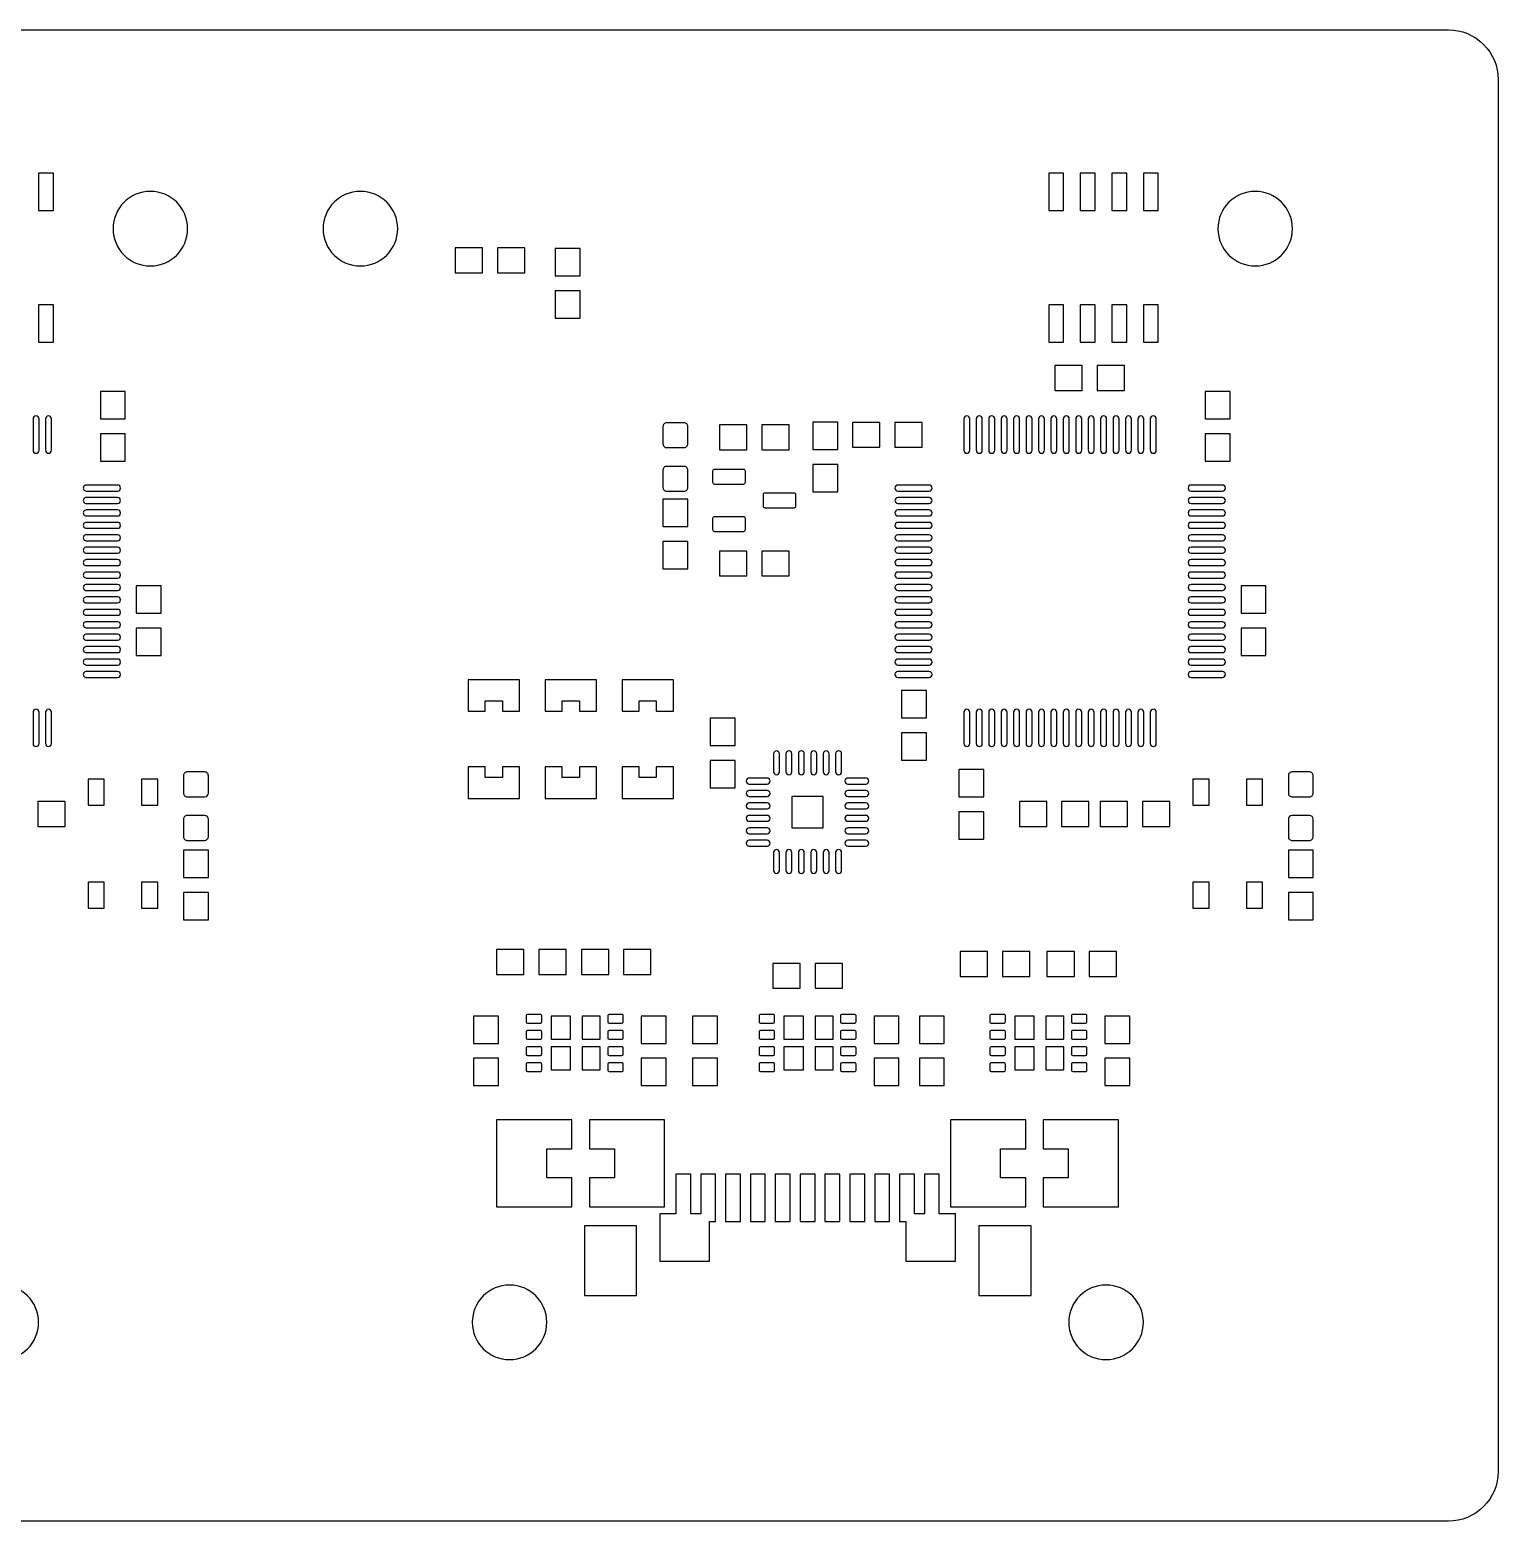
# Model space of a CAD drawing. Extents: x -68 to 50, y -82 to 30.
# Drawn here: x -9.1 to 50, y -30 to 30 of the extents above; entities that cross this region are included whole.
import ezdxf

# ---------------------------------------------------------------- set-up
doc = ezdxf.new("R2010")
doc.units = 0
doc.header["$MEASUREMENT"] = 0
doc.layers.get('0').update_dxf_attribs({"linetype": 'CONTINUOUS'})

msp = doc.modelspace()

# ---------------------------------------------------------------- linework, layer by layer
for points in [[(-50.000044, 27.999949, -0.414214), (-48.000044, 29.999949), (-48.000044, 29.999949), (47.999956, 29.999949), (47.999956, 29.999949, -0.414214), (49.999956, 27.999949), (49.999956, 27.999949), (49.999956, -28.000051), (49.999956, -28.000051, -0.414214), (47.999956, -30.000051), (47.999956, -30.000051), (-48.000044, -30.000051), (-48.000044, -30.000051, -0.414214), (-50.000044, -28.000051), (-50.000044, -28.000051), (-50.000044, 27.999949)], [(-2.725, 22, 1), (-5.725, 22), (-5.725, 22, 1), (-2.725, 22)], [(5.725, 22, 1), (2.725, 22), (2.725, 22, 1), (5.725, 22)], [(41.725, 22, 1), (38.725, 22), (38.725, 22, 1), (41.725, 22)], [(-8.705001, 14.344, 1), (-8.945001, 14.344), (-8.945001, 14.344), (-8.945001, 13.084), (-8.945001, 13.084, 0.99999), (-8.705001, 13.084), (-8.705001, 13.084), (-8.705001, 14.344)], [(-8.205001, 14.344, 1), (-8.445, 14.344), (-8.445, 14.344), (-8.445, 13.084), (-8.445, 13.084, 0.99999), (-8.205001, 13.084), (-8.205001, 13.084), (-8.205001, 14.344)], [(28.745, 14.344, 1), (28.505, 14.344), (28.505, 14.344), (28.505, 13.084), (28.505, 13.084, 0.99999), (28.745, 13.084), (28.745, 13.084), (28.745, 14.344)], [(29.245, 14.344, 1), (29.005, 14.344), (29.005, 14.344), (29.005, 13.084), (29.005, 13.084, 0.99999), (29.245, 13.084), (29.245, 13.084), (29.245, 14.344)], [(29.745, 14.344, 1), (29.505, 14.344), (29.505, 14.344), (29.505, 13.084), (29.505, 13.084, 0.99999), (29.745, 13.084), (29.745, 13.084), (29.745, 14.344)], [(30.245, 14.344, 1), (30.005, 14.344), (30.005, 14.344), (30.005, 13.084), (30.005, 13.084, 0.99999), (30.245, 13.084), (30.245, 13.084), (30.245, 14.344)], [(30.745, 14.344, 1), (30.505, 14.344), (30.505, 14.344), (30.505, 13.084), (30.505, 13.084, 0.99999), (30.745, 13.084), (30.745, 13.084), (30.745, 14.344)], [(31.245, 14.344, 1), (31.005, 14.344), (31.005, 14.344), (31.005, 13.084), (31.005, 13.084, 0.99999), (31.245, 13.084), (31.245, 13.084), (31.245, 14.344)], [(31.745002, 14.344, 1), (31.505, 14.344), (31.505, 14.344), (31.505, 13.084), (31.505, 13.084, 0.99999), (31.745002, 13.084), (31.745002, 13.084), (31.745002, 14.344)], [(32.245, 14.344, 1), (32.005, 14.344), (32.005, 14.344), (32.005, 13.084), (32.005, 13.084, 0.99999), (32.245, 13.084), (32.245, 13.084), (32.245, 14.344)], [(32.745, 14.344, 1), (32.504998, 14.344), (32.504998, 14.344), (32.504998, 13.084), (32.504998, 13.084, 0.99999), (32.745, 13.084), (32.745, 13.084), (32.745, 14.344)], [(33.245, 14.344, 1), (33.005, 14.344), (33.005, 14.344), (33.005, 13.084), (33.005, 13.084, 0.99999), (33.245, 13.084), (33.245, 13.084), (33.245, 14.344)], [(33.744998, 14.344, 1), (33.505, 14.344), (33.505, 14.344), (33.505, 13.084), (33.505, 13.084, 0.99999), (33.744998, 13.084), (33.744998, 13.084), (33.744998, 14.344)], [(34.245, 14.344, 1), (34.005, 14.344), (34.005, 14.344), (34.005, 13.084), (34.005, 13.084, 0.99999), (34.245, 13.084), (34.245, 13.084), (34.245, 14.344)], [(34.745, 14.344, 1), (34.504998, 14.344), (34.504998, 14.344), (34.504998, 13.084), (34.504998, 13.084, 0.99999), (34.745, 13.084), (34.745, 13.084), (34.745, 14.344)], [(35.245002, 14.344, 1), (35.005, 14.344), (35.005, 14.344), (35.005, 13.084), (35.005, 13.084, 0.99999), (35.245002, 13.084), (35.245002, 13.084), (35.245002, 14.344)], [(35.744998, 14.344, 1), (35.505, 14.344), (35.505, 14.344), (35.505, 13.084), (35.505, 13.084, 0.99999), (35.744998, 13.084), (35.744998, 13.084), (35.744998, 14.344)], [(36.245, 14.344, 1), (36.005002, 14.344), (36.005002, 14.344), (36.005002, 13.084), (36.005002, 13.084, 0.99999), (36.245, 13.084), (36.245, 13.084), (36.245, 14.344)], [(17.397, 14.041, 0.414214), (17.247001, 14.191), (17.247001, 14.191), (16.547, 14.191), (16.547, 14.191, 0.414214), (16.397, 14.041), (16.397, 14.041), (16.397, 13.341), (16.397, 13.341, 0.414214), (16.547, 13.191), (16.547, 13.191), (17.247001, 13.191), (17.247001, 13.191, 0.414214), (17.397, 13.341), (17.397, 13.341), (17.397, 14.041)], [(17.397, 12.287001, 0.414214), (17.247001, 12.437), (17.247001, 12.437), (16.547, 12.437), (16.547, 12.437, 0.414214), (16.397, 12.287001), (16.397, 12.287001), (16.397, 11.587), (16.397, 11.587, 0.414214), (16.547, 11.437), (16.547, 11.437), (17.247001, 11.437), (17.247001, 11.437, 0.414214), (17.397, 11.587), (17.397, 11.587), (17.397, 12.287001)], [(19.717001, 12.239, 0.414214), (19.642999, 12.313), (19.642999, 12.313), (18.471001, 12.313), (18.471001, 12.313, 0.414214), (18.397, 12.239), (18.397, 12.239), (18.397, 11.797), (18.397, 11.797, 0.414209), (18.471001, 11.722999), (18.471001, 11.722999), (19.642999, 11.722999), (19.642999, 11.722999, 0.414209), (19.717001, 11.797), (19.717001, 11.797), (19.717001, 12.239)], [(-5.545, 11.443999, 0.99999), (-5.545, 11.683999), (-5.545, 11.683999), (-6.805, 11.683999), (-6.805, 11.683999, 1.000005), (-6.805, 11.443999), (-6.805, 11.443999), (-5.545, 11.443999)], [(27.105, 11.443999, 1), (27.105, 11.683999), (27.105, 11.683999), (25.845, 11.683999), (25.845, 11.683999, 1), (25.845, 11.443999), (25.845, 11.443999), (27.105, 11.443999)], [(38.904998, 11.443999, 1), (38.904998, 11.683999), (38.904998, 11.683999), (37.645, 11.683999), (37.645, 11.683999, 1), (37.645, 11.443999), (37.645, 11.443999), (38.904998, 11.443999)], [(-5.545, 10.943999, 0.99999), (-5.545, 11.184), (-5.545, 11.184), (-6.805, 11.184), (-6.805, 11.184, 1.000005), (-6.805, 10.943999), (-6.805, 10.943999), (-5.545, 10.943999)], [(21.747, 11.288999, 0.414214), (21.673, 11.362999), (21.673, 11.362999), (20.501001, 11.362999), (20.501001, 11.362999, 0.414214), (20.427, 11.288999), (20.427, 11.288999), (20.427, 10.847001), (20.427, 10.847001, 0.414223), (20.501001, 10.773), (20.501001, 10.773), (21.673, 10.773), (21.673, 10.773, 0.414223), (21.747, 10.847001), (21.747, 10.847001), (21.747, 11.288999)], [(27.105, 10.943999, 1), (27.105, 11.184), (27.105, 11.184), (25.845, 11.184), (25.845, 11.184, 1), (25.845, 10.943999), (25.845, 10.943999), (27.105, 10.943999)], [(38.904998, 10.943999, 1), (38.904998, 11.184), (38.904998, 11.184), (37.645, 11.184), (37.645, 11.184, 1), (37.645, 10.943999), (37.645, 10.943999), (38.904998, 10.943999)], [(-5.545, 10.444, 0.99999), (-5.545, 10.684), (-5.545, 10.684), (-6.805, 10.684), (-6.805, 10.684, 1.000005), (-6.805, 10.444), (-6.805, 10.444), (-5.545, 10.444)], [(19.717001, 10.339, 0.414214), (19.642999, 10.413), (19.642999, 10.413), (18.471001, 10.413), (18.471001, 10.413, 0.414214), (18.397, 10.339), (18.397, 10.339), (18.397, 9.897), (18.397, 9.897, 0.414214), (18.471001, 9.823), (18.471001, 9.823), (19.642999, 9.823), (19.642999, 9.823, 0.414214), (19.717001, 9.897), (19.717001, 9.897), (19.717001, 10.339)], [(27.105, 10.444, 1), (27.105, 10.684), (27.105, 10.684), (25.845, 10.684), (25.845, 10.684, 1), (25.845, 10.444), (25.845, 10.444), (27.105, 10.444)], [(38.904998, 10.444, 1), (38.904998, 10.684), (38.904998, 10.684), (37.645, 10.684), (37.645, 10.684, 1), (37.645, 10.444), (37.645, 10.444), (38.904998, 10.444)], [(-5.545, 9.944, 0.99999), (-5.545, 10.184), (-5.545, 10.184), (-6.805, 10.184), (-6.805, 10.184, 1.000005), (-6.805, 9.944), (-6.805, 9.944), (-5.545, 9.944)], [(-5.545, 9.444, 0.99999), (-5.545, 9.684), (-5.545, 9.684), (-6.805, 9.684), (-6.805, 9.684, 1.000005), (-6.805, 9.444), (-6.805, 9.444), (-5.545, 9.444)], [(27.105, 9.944, 1), (27.105, 10.184), (27.105, 10.184), (25.845, 10.184), (25.845, 10.184, 1), (25.845, 9.944), (25.845, 9.944), (27.105, 9.944)], [(27.105, 9.444, 1), (27.105, 9.684), (27.105, 9.684), (25.845, 9.684), (25.845, 9.684, 1), (25.845, 9.444), (25.845, 9.444), (27.105, 9.444)], [(38.904998, 9.944, 1), (38.904998, 10.184), (38.904998, 10.184), (37.645, 10.184), (37.645, 10.184, 1), (37.645, 9.944), (37.645, 9.944), (38.904998, 9.944)], [(38.904998, 9.444, 1), (38.904998, 9.684), (38.904998, 9.684), (37.645, 9.684), (37.645, 9.684, 1), (37.645, 9.444), (37.645, 9.444), (38.904998, 9.444)], [(-5.545, 8.944, 0.99999), (-5.545, 9.184), (-5.545, 9.184), (-6.805, 9.184), (-6.805, 9.184, 1.000005), (-6.805, 8.944), (-6.805, 8.944), (-5.545, 8.944)], [(27.105, 8.944, 1), (27.105, 9.184), (27.105, 9.184), (25.845, 9.184), (25.845, 9.184, 1), (25.845, 8.944), (25.845, 8.944), (27.105, 8.944)], [(38.904998, 8.944, 1), (38.904998, 9.184), (38.904998, 9.184), (37.645, 9.184), (37.645, 9.184, 1), (37.645, 8.944), (37.645, 8.944), (38.904998, 8.944)], [(-5.545, 8.444, 0.99999), (-5.545, 8.684), (-5.545, 8.684), (-6.805, 8.684), (-6.805, 8.684, 1.000005), (-6.805, 8.444), (-6.805, 8.444), (-5.545, 8.444)], [(27.105, 8.444, 1), (27.105, 8.684), (27.105, 8.684), (25.845, 8.684), (25.845, 8.684, 1), (25.845, 8.444), (25.845, 8.444), (27.105, 8.444)], [(38.904998, 8.444, 1), (38.904998, 8.684), (38.904998, 8.684), (37.645, 8.684), (37.645, 8.684, 1), (37.645, 8.444), (37.645, 8.444), (38.904998, 8.444)], [(-5.545, 7.944, 0.99999), (-5.545, 8.184), (-5.545, 8.184), (-6.805, 8.184), (-6.805, 8.184, 1.000005), (-6.805, 7.944), (-6.805, 7.944), (-5.545, 7.944)], [(27.105, 7.944, 1), (27.105, 8.184), (27.105, 8.184), (25.845, 8.184), (25.845, 8.184, 1), (25.845, 7.944), (25.845, 7.944), (27.105, 7.944)], [(38.904998, 7.944, 1), (38.904998, 8.184), (38.904998, 8.184), (37.645, 8.184), (37.645, 8.184, 1), (37.645, 7.944), (37.645, 7.944), (38.904998, 7.944)], [(-5.545, 7.444, 0.99999), (-5.545, 7.684), (-5.545, 7.684), (-6.805, 7.684), (-6.805, 7.684, 1.000005), (-6.805, 7.444), (-6.805, 7.444), (-5.545, 7.444)], [(27.105, 7.444, 1), (27.105, 7.684), (27.105, 7.684), (25.845, 7.684), (25.845, 7.684, 1), (25.845, 7.444), (25.845, 7.444), (27.105, 7.444)], [(38.904998, 7.444, 1), (38.904998, 7.684), (38.904998, 7.684), (37.645, 7.684), (37.645, 7.684, 1), (37.645, 7.444), (37.645, 7.444), (38.904998, 7.444)], [(-5.545, 6.944, 0.99999), (-5.545, 7.184), (-5.545, 7.184), (-6.805, 7.184), (-6.805, 7.184, 1.000005), (-6.805, 6.944), (-6.805, 6.944), (-5.545, 6.944)], [(-5.545, 6.444, 0.99999), (-5.545, 6.684), (-5.545, 6.684), (-6.805, 6.684), (-6.805, 6.684, 1.000005), (-6.805, 6.444), (-6.805, 6.444), (-5.545, 6.444)], [(27.105, 6.944, 1), (27.105, 7.184), (27.105, 7.184), (25.845, 7.184), (25.845, 7.184, 1), (25.845, 6.944), (25.845, 6.944), (27.105, 6.944)], [(27.105, 6.444, 1), (27.105, 6.684), (27.105, 6.684), (25.845, 6.684), (25.845, 6.684, 1), (25.845, 6.444), (25.845, 6.444), (27.105, 6.444)], [(38.904998, 6.944, 1), (38.904998, 7.184), (38.904998, 7.184), (37.645, 7.184), (37.645, 7.184, 1), (37.645, 6.944), (37.645, 6.944), (38.904998, 6.944)], [(38.904998, 6.444, 1), (38.904998, 6.684), (38.904998, 6.684), (37.645, 6.684), (37.645, 6.684, 1), (37.645, 6.444), (37.645, 6.444), (38.904998, 6.444)], [(-5.545, 5.944, 0.99999), (-5.545, 6.184), (-5.545, 6.184), (-6.805, 6.184), (-6.805, 6.184, 1.000005), (-6.805, 5.944), (-6.805, 5.944), (-5.545, 5.944)], [(27.105, 5.944, 1), (27.105, 6.184), (27.105, 6.184), (25.845, 6.184), (25.845, 6.184, 1), (25.845, 5.944), (25.845, 5.944), (27.105, 5.944)], [(38.904998, 5.944, 1), (38.904998, 6.184), (38.904998, 6.184), (37.645, 6.184), (37.645, 6.184, 1), (37.645, 5.944), (37.645, 5.944), (38.904998, 5.944)], [(-5.545, 5.444, 0.99999), (-5.545, 5.684), (-5.545, 5.684), (-6.805, 5.684), (-6.805, 5.684, 1.000005), (-6.805, 5.444), (-6.805, 5.444), (-5.545, 5.444)], [(27.105, 5.444, 1), (27.105, 5.684), (27.105, 5.684), (25.845, 5.684), (25.845, 5.684, 1), (25.845, 5.444), (25.845, 5.444), (27.105, 5.444)], [(38.904998, 5.444, 1), (38.904998, 5.684), (38.904998, 5.684), (37.645, 5.684), (37.645, 5.684, 1), (37.645, 5.444), (37.645, 5.444), (38.904998, 5.444)], [(-5.545, 4.944, 0.99999), (-5.545, 5.184), (-5.545, 5.184), (-6.805, 5.184), (-6.805, 5.184, 1.000005), (-6.805, 4.944), (-6.805, 4.944), (-5.545, 4.944)], [(27.105, 4.944, 1), (27.105, 5.184), (27.105, 5.184), (25.845, 5.184), (25.845, 5.184, 1), (25.845, 4.944), (25.845, 4.944), (27.105, 4.944)], [(38.904998, 4.944, 1), (38.904998, 5.184), (38.904998, 5.184), (37.645, 5.184), (37.645, 5.184, 1), (37.645, 4.944), (37.645, 4.944), (38.904998, 4.944)], [(-5.545, 4.444, 0.99999), (-5.545, 4.684), (-5.545, 4.684), (-6.805, 4.684), (-6.805, 4.684, 1.000005), (-6.805, 4.444), (-6.805, 4.444), (-5.545, 4.444)], [(27.105, 4.444, 1), (27.105, 4.684), (27.105, 4.684), (25.845, 4.684), (25.845, 4.684, 1), (25.845, 4.444), (25.845, 4.444), (27.105, 4.444)], [(38.904998, 4.444, 1), (38.904998, 4.684), (38.904998, 4.684), (37.645, 4.684), (37.645, 4.684, 1), (37.645, 4.444), (37.645, 4.444), (38.904998, 4.444)], [(-5.545, 3.944, 0.99999), (-5.545, 4.184), (-5.545, 4.184), (-6.805, 4.184), (-6.805, 4.184, 1.000005), (-6.805, 3.944), (-6.805, 3.944), (-5.545, 3.944)], [(27.105, 3.944, 1), (27.105, 4.184), (27.105, 4.184), (25.845, 4.184), (25.845, 4.184, 1), (25.845, 3.944), (25.845, 3.944), (27.105, 3.944)], [(38.904998, 3.944, 1), (38.904998, 4.184), (38.904998, 4.184), (37.645, 4.184), (37.645, 4.184, 1), (37.645, 3.944), (37.645, 3.944), (38.904998, 3.944)], [(-8.705001, 2.544, 0.999996), (-8.945001, 2.544), (-8.945001, 2.544), (-8.945001, 1.284), (-8.945001, 1.284, 0.999997), (-8.705001, 1.284), (-8.705001, 1.284), (-8.705001, 2.544)], [(-8.205001, 2.544, 0.999996), (-8.445, 2.544), (-8.445, 2.544), (-8.445, 1.284), (-8.445, 1.284, 0.999997), (-8.205001, 1.284), (-8.205001, 1.284), (-8.205001, 2.544)], [(28.745, 2.544, 0.999996), (28.505, 2.544), (28.505, 2.544), (28.505, 1.284), (28.505, 1.284, 0.999997), (28.745, 1.284), (28.745, 1.284), (28.745, 2.544)], [(29.245, 2.544, 0.999996), (29.005, 2.544), (29.005, 2.544), (29.005, 1.284), (29.005, 1.284, 0.999997), (29.245, 1.284), (29.245, 1.284), (29.245, 2.544)], [(29.745, 2.544, 0.999996), (29.505, 2.544), (29.505, 2.544), (29.505, 1.284), (29.505, 1.284, 0.999997), (29.745, 1.284), (29.745, 1.284), (29.745, 2.544)], [(30.245, 2.544, 0.999996), (30.005, 2.544), (30.005, 2.544), (30.005, 1.284), (30.005, 1.284, 0.999997), (30.245, 1.284), (30.245, 1.284), (30.245, 2.544)], [(30.745, 2.544, 0.999996), (30.505, 2.544), (30.505, 2.544), (30.505, 1.284), (30.505, 1.284, 0.999997), (30.745, 1.284), (30.745, 1.284), (30.745, 2.544)], [(31.245, 2.544, 0.999996), (31.005, 2.544), (31.005, 2.544), (31.005, 1.284), (31.005, 1.284, 0.999997), (31.245, 1.284), (31.245, 1.284), (31.245, 2.544)], [(31.745002, 2.544, 0.999996), (31.505, 2.544), (31.505, 2.544), (31.505, 1.284), (31.505, 1.284, 0.999997), (31.745002, 1.284), (31.745002, 1.284), (31.745002, 2.544)], [(32.245, 2.544, 0.999996), (32.005, 2.544), (32.005, 2.544), (32.005, 1.284), (32.005, 1.284, 0.999997), (32.245, 1.284), (32.245, 1.284), (32.245, 2.544)], [(32.745, 2.544, 0.999996), (32.504998, 2.544), (32.504998, 2.544), (32.504998, 1.284), (32.504998, 1.284, 0.999997), (32.745, 1.284), (32.745, 1.284), (32.745, 2.544)], [(33.245, 2.544, 0.999996), (33.005, 2.544), (33.005, 2.544), (33.005, 1.284), (33.005, 1.284, 0.999997), (33.245, 1.284), (33.245, 1.284), (33.245, 2.544)], [(33.744998, 2.544, 0.999996), (33.505, 2.544), (33.505, 2.544), (33.505, 1.284), (33.505, 1.284, 0.999997), (33.744998, 1.284), (33.744998, 1.284), (33.744998, 2.544)], [(34.245, 2.544, 0.999996), (34.005, 2.544), (34.005, 2.544), (34.005, 1.284), (34.005, 1.284, 0.999997), (34.245, 1.284), (34.245, 1.284), (34.245, 2.544)], [(34.745, 2.544, 0.999996), (34.504998, 2.544), (34.504998, 2.544), (34.504998, 1.284), (34.504998, 1.284, 0.999997), (34.745, 1.284), (34.745, 1.284), (34.745, 2.544)], [(35.245002, 2.544, 0.999996), (35.005, 2.544), (35.005, 2.544), (35.005, 1.284), (35.005, 1.284, 0.999997), (35.245002, 1.284), (35.245002, 1.284), (35.245002, 2.544)], [(35.744998, 2.544, 0.999996), (35.505, 2.544), (35.505, 2.544), (35.505, 1.284), (35.505, 1.284, 0.999997), (35.744998, 1.284), (35.744998, 1.284), (35.744998, 2.544)], [(36.245, 2.544, 0.999996), (36.005002, 2.544), (36.005002, 2.544), (36.005002, 1.284), (36.005002, 1.284, 0.999997), (36.245, 1.284), (36.245, 1.284), (36.245, 2.544)], [(21.085, 0.872, 0.999999), (20.845, 0.872), (20.845, 0.872), (20.845, 0.152), (20.845, 0.152, 1), (21.085, 0.152), (21.085, 0.152), (21.085, 0.872)], [(21.585, 0.872, 0.999999), (21.345, 0.872), (21.345, 0.872), (21.345, 0.152), (21.345, 0.152, 1), (21.585, 0.152), (21.585, 0.152), (21.585, 0.872)], [(22.085, 0.872, 0.999999), (21.845, 0.872), (21.845, 0.872), (21.845, 0.152), (21.845, 0.152, 1), (22.085, 0.152), (22.085, 0.152), (22.085, 0.872)], [(22.585, 0.872, 0.999999), (22.345, 0.872), (22.345, 0.872), (22.345, 0.152), (22.345, 0.152, 1), (22.585, 0.152), (22.585, 0.152), (22.585, 0.872)], [(23.085, 0.872, 0.999999), (22.845, 0.872), (22.845, 0.872), (22.845, 0.152), (22.845, 0.152, 1), (23.085, 0.152), (23.085, 0.152), (23.085, 0.872)], [(23.585, 0.872, 0.999999), (23.345, 0.872), (23.345, 0.872), (23.345, 0.152), (23.345, 0.152, 1), (23.585, 0.152), (23.585, 0.152), (23.585, 0.872)], [(-1.891, -0.008, 0.414214), (-2.041, 0.142), (-2.041, 0.142), (-2.741, 0.142), (-2.741, 0.142, 0.414217), (-2.891, -0.008), (-2.891, -0.008), (-2.891, -0.708), (-2.891, -0.708, 0.414216), (-2.741, -0.858), (-2.741, -0.858), (-2.041, -0.858), (-2.041, -0.858, 0.414213), (-1.891, -0.708), (-1.891, -0.708), (-1.891, -0.008)], [(42.559004, -0.008, 0.414215), (42.408999, 0.142), (42.408999, 0.142), (41.708999, 0.142), (41.708999, 0.142, 0.414215), (41.558999, -0.008), (41.558999, -0.008), (41.558999, -0.708), (41.558999, -0.708, 0.414214), (41.708999, -0.858), (41.708999, -0.858), (42.408999, -0.858), (42.408999, -0.858, 0.414214), (42.559004, -0.708), (42.559004, -0.708), (42.559004, -0.008)], [(20.59, -0.343, 1), (20.59, -0.103), (20.59, -0.103), (19.87, -0.103), (19.87, -0.103, 1), (19.87, -0.343), (19.87, -0.343), (20.59, -0.343)], [(24.56, -0.343, 1), (24.56, -0.103), (24.56, -0.103), (23.84, -0.103), (23.84, -0.103, 1), (23.84, -0.343), (23.84, -0.343), (24.56, -0.343)], [(20.59, -0.843, 1), (20.59, -0.603), (20.59, -0.603), (19.87, -0.603), (19.87, -0.603, 1), (19.87, -0.843), (19.87, -0.843), (20.59, -0.843)], [(20.59, -1.343, 1), (20.59, -1.103), (20.59, -1.103), (19.87, -1.103), (19.87, -1.103, 1), (19.87, -1.343), (19.87, -1.343), (20.59, -1.343)], [(24.56, -0.843, 1), (24.56, -0.603), (24.56, -0.603), (23.84, -0.603), (23.84, -0.603, 1), (23.84, -0.843), (23.84, -0.843), (24.56, -0.843)], [(24.56, -1.343, 1), (24.56, -1.103), (24.56, -1.103), (23.84, -1.103), (23.84, -1.103, 1), (23.84, -1.343), (23.84, -1.343), (24.56, -1.343)], [(-1.891, -1.762, 0.414213), (-2.041, -1.612), (-2.041, -1.612), (-2.741, -1.612), (-2.741, -1.612, 0.414215), (-2.891, -1.762), (-2.891, -1.762), (-2.891, -2.462), (-2.891, -2.462, 0.414215), (-2.741, -2.612), (-2.741, -2.612), (-2.041, -2.612), (-2.041, -2.612, 0.414213), (-1.891, -2.462), (-1.891, -2.462), (-1.891, -1.762)], [(20.59, -1.843, 1), (20.59, -1.603), (20.59, -1.603), (19.87, -1.603), (19.87, -1.603, 1), (19.87, -1.843), (19.87, -1.843), (20.59, -1.843)], [(24.56, -1.843, 1), (24.56, -1.603), (24.56, -1.603), (23.84, -1.603), (23.84, -1.603, 1), (23.84, -1.843), (23.84, -1.843), (24.56, -1.843)], [(42.559004, -1.762, 0.414213), (42.408999, -1.612), (42.408999, -1.612), (41.708999, -1.612), (41.708999, -1.612, 0.414213), (41.558999, -1.762), (41.558999, -1.762), (41.558999, -2.462), (41.558999, -2.462, 0.414214), (41.708999, -2.612), (41.708999, -2.612), (42.408999, -2.612), (42.408999, -2.612, 0.414214), (42.559004, -2.462), (42.559004, -2.462), (42.559004, -1.762)], [(20.59, -2.343, 1), (20.59, -2.103), (20.59, -2.103), (19.87, -2.103), (19.87, -2.103, 1), (19.87, -2.343), (19.87, -2.343), (20.59, -2.343)], [(24.56, -2.343, 1), (24.56, -2.103), (24.56, -2.103), (23.84, -2.103), (23.84, -2.103, 1), (23.84, -2.343), (23.84, -2.343), (24.56, -2.343)], [(20.59, -2.843, 1), (20.59, -2.603), (20.59, -2.603), (19.87, -2.603), (19.87, -2.603, 1), (19.87, -2.843), (19.87, -2.843), (20.59, -2.843)], [(21.085, -3.098, 1), (20.845, -3.098), (20.845, -3.098), (20.845, -3.818), (20.845, -3.818, 1), (21.085, -3.818), (21.085, -3.818), (21.085, -3.098)], [(21.585, -3.098, 1), (21.345, -3.098), (21.345, -3.098), (21.345, -3.818), (21.345, -3.818, 1), (21.585, -3.818), (21.585, -3.818), (21.585, -3.098)], [(22.085, -3.098, 1), (21.845, -3.098), (21.845, -3.098), (21.845, -3.818), (21.845, -3.818, 1), (22.085, -3.818), (22.085, -3.818), (22.085, -3.098)], [(22.585, -3.098, 1), (22.345, -3.098), (22.345, -3.098), (22.345, -3.818), (22.345, -3.818, 1), (22.585, -3.818), (22.585, -3.818), (22.585, -3.098)], [(23.085, -3.098, 1), (22.845, -3.098), (22.845, -3.098), (22.845, -3.818), (22.845, -3.818, 1), (23.085, -3.818), (23.085, -3.818), (23.085, -3.098)], [(23.585, -3.098, 1), (23.345, -3.098), (23.345, -3.098), (23.345, -3.818), (23.345, -3.818, 1), (23.585, -3.818), (23.585, -3.818), (23.585, -3.098)], [(24.56, -2.843, 1), (24.56, -2.603), (24.56, -2.603), (23.84, -2.603), (23.84, -2.603, 1), (23.84, -2.843), (23.84, -2.843), (24.56, -2.843)], [(11.519, -9.66, 0.414221), (11.469, -9.61), (11.469, -9.61), (10.949, -9.61), (10.949, -9.61, 0.414199), (10.899, -9.66), (10.899, -9.66), (10.899, -9.909999), (10.899, -9.909999, 0.414199), (10.949, -9.960001), (10.949, -9.960001), (11.469, -9.960001), (11.469, -9.960001, 0.414221), (11.519, -9.909999), (11.519, -9.909999), (11.519, -9.66)], [(14.799, -9.66, 0.414235), (14.749, -9.61), (14.749, -9.61), (14.228999, -9.61), (14.228999, -9.61, 0.414185), (14.179, -9.66), (14.179, -9.66), (14.179, -9.909999), (14.179, -9.909999, 0.414185), (14.228999, -9.960001), (14.228999, -9.960001), (14.749, -9.960001), (14.749, -9.960001, 0.414235), (14.799, -9.909999), (14.799, -9.909999), (14.799, -9.66)], [(20.885, -9.66, 0.414242), (20.835, -9.61), (20.835, -9.61), (20.315001, -9.61), (20.315001, -9.61, 0.414206), (20.265, -9.66), (20.265, -9.66), (20.265, -9.909999), (20.265, -9.909999, 0.414206), (20.315001, -9.960001), (20.315001, -9.960001), (20.835, -9.960001), (20.835, -9.960001, 0.414242), (20.885, -9.909999), (20.885, -9.909999), (20.885, -9.66)], [(24.165, -9.66, 0.414228), (24.115, -9.61), (24.115, -9.61), (23.595, -9.61), (23.595, -9.61, 0.414199), (23.545, -9.66), (23.545, -9.66), (23.545, -9.909999), (23.545, -9.909999, 0.414199), (23.595, -9.960001), (23.595, -9.960001), (24.115, -9.960001), (24.115, -9.960001, 0.414228), (24.165, -9.909999), (24.165, -9.909999), (24.165, -9.66)], [(30.172, -9.66, 0.414228), (30.122, -9.61), (30.122, -9.61), (29.602, -9.61), (29.602, -9.61, 0.414199), (29.552, -9.66), (29.552, -9.66), (29.552, -9.909999), (29.552, -9.909999, 0.414199), (29.602, -9.960001), (29.602, -9.960001), (30.122, -9.960001), (30.122, -9.960001, 0.414228), (30.172, -9.909999), (30.172, -9.909999), (30.172, -9.66)], [(33.452, -9.66, 0.414242), (33.402, -9.61), (33.402, -9.61), (32.882002, -9.61), (32.882002, -9.61, 0.414214), (32.832, -9.66), (32.832, -9.66), (32.832, -9.909999), (32.832, -9.909999, 0.414214), (32.882002, -9.960001), (32.882002, -9.960001), (33.402, -9.960001), (33.402, -9.960001, 0.414242), (33.452, -9.909999), (33.452, -9.909999), (33.452, -9.66)], [(11.519, -10.31, 0.414221), (11.469, -10.26), (11.469, -10.26), (10.949, -10.26), (10.949, -10.26, 0.414199), (10.899, -10.31), (10.899, -10.31), (10.899, -10.56), (10.899, -10.56, 0.414199), (10.949, -10.61), (10.949, -10.61), (11.469, -10.61), (11.469, -10.61, 0.414221), (11.519, -10.56), (11.519, -10.56), (11.519, -10.31)], [(14.799, -10.31, 0.414235), (14.749, -10.26), (14.749, -10.26), (14.228999, -10.26), (14.228999, -10.26, 0.414185), (14.179, -10.31), (14.179, -10.31), (14.179, -10.56), (14.179, -10.56, 0.414185), (14.228999, -10.61), (14.228999, -10.61), (14.749, -10.61), (14.749, -10.61, 0.414235), (14.799, -10.56), (14.799, -10.56), (14.799, -10.31)], [(20.885, -10.31, 0.414242), (20.835, -10.26), (20.835, -10.26), (20.315001, -10.26), (20.315001, -10.26, 0.414206), (20.265, -10.31), (20.265, -10.31), (20.265, -10.56), (20.265, -10.56, 0.414206), (20.315001, -10.61), (20.315001, -10.61), (20.835, -10.61), (20.835, -10.61, 0.414242), (20.885, -10.56), (20.885, -10.56), (20.885, -10.31)], [(24.165, -10.31, 0.414228), (24.115, -10.26), (24.115, -10.26), (23.595, -10.26), (23.595, -10.26, 0.414199), (23.545, -10.31), (23.545, -10.31), (23.545, -10.56), (23.545, -10.56, 0.414199), (23.595, -10.61), (23.595, -10.61), (24.115, -10.61), (24.115, -10.61, 0.414228), (24.165, -10.56), (24.165, -10.56), (24.165, -10.31)], [(30.172, -10.31, 0.414228), (30.122, -10.26), (30.122, -10.26), (29.602, -10.26), (29.602, -10.26, 0.414199), (29.552, -10.31), (29.552, -10.31), (29.552, -10.56), (29.552, -10.56, 0.414199), (29.602, -10.61), (29.602, -10.61), (30.122, -10.61), (30.122, -10.61, 0.414228), (30.172, -10.56), (30.172, -10.56), (30.172, -10.31)], [(33.452, -10.31, 0.414242), (33.402, -10.26), (33.402, -10.26), (32.882002, -10.26), (32.882002, -10.26, 0.414214), (32.832, -10.31), (32.832, -10.31), (32.832, -10.56), (32.832, -10.56, 0.414214), (32.882002, -10.61), (32.882002, -10.61), (33.402, -10.61), (33.402, -10.61, 0.414242), (33.452, -10.56), (33.452, -10.56), (33.452, -10.31)], [(11.519, -10.96, 0.414221), (11.469, -10.91), (11.469, -10.91), (10.949, -10.91), (10.949, -10.91, 0.414199), (10.899, -10.96), (10.899, -10.96), (10.899, -11.21), (10.899, -11.21, 0.414192), (10.949, -11.26), (10.949, -11.26), (11.469, -11.26), (11.469, -11.26, 0.414214), (11.519, -11.21), (11.519, -11.21), (11.519, -10.96)], [(14.799, -10.96, 0.414235), (14.749, -10.91), (14.749, -10.91), (14.228999, -10.91), (14.228999, -10.91, 0.414185), (14.179, -10.96), (14.179, -10.96), (14.179, -11.21), (14.179, -11.21, 0.414178), (14.228999, -11.26), (14.228999, -11.26), (14.749, -11.26), (14.749, -11.26, 0.414228), (14.799, -11.21), (14.799, -11.21), (14.799, -10.96)], [(20.885, -10.96, 0.414242), (20.835, -10.91), (20.835, -10.91), (20.315001, -10.91), (20.315001, -10.91, 0.414206), (20.265, -10.96), (20.265, -10.96), (20.265, -11.21), (20.265, -11.21, 0.414199), (20.315001, -11.26), (20.315001, -11.26), (20.835, -11.26), (20.835, -11.26, 0.414235), (20.885, -11.21), (20.885, -11.21), (20.885, -10.96)], [(24.165, -10.96, 0.414228), (24.115, -10.91), (24.115, -10.91), (23.595, -10.91), (23.595, -10.91, 0.414199), (23.545, -10.96), (23.545, -10.96), (23.545, -11.21), (23.545, -11.21, 0.414192), (23.595, -11.26), (23.595, -11.26), (24.115, -11.26), (24.115, -11.26, 0.414221), (24.165, -11.21), (24.165, -11.21), (24.165, -10.96)], [(30.172, -10.96, 0.414228), (30.122, -10.91), (30.122, -10.91), (29.602, -10.91), (29.602, -10.91, 0.414199), (29.552, -10.96), (29.552, -10.96), (29.552, -11.21), (29.552, -11.21, 0.414192), (29.602, -11.26), (29.602, -11.26), (30.122, -11.26), (30.122, -11.26, 0.414221), (30.172, -11.21), (30.172, -11.21), (30.172, -10.96)], [(33.452, -10.96, 0.414242), (33.402, -10.91), (33.402, -10.91), (32.882002, -10.91), (32.882002, -10.91, 0.414214), (32.832, -10.96), (32.832, -10.96), (32.832, -11.21), (32.832, -11.21, 0.414206), (32.882002, -11.26), (32.882002, -11.26), (33.402, -11.26), (33.402, -11.26, 0.414235), (33.452, -11.21), (33.452, -11.21), (33.452, -10.96)], [(11.519, -11.61, 0.414228), (11.469, -11.56), (11.469, -11.56), (10.949, -11.56), (10.949, -11.56, 0.414206), (10.899, -11.61), (10.899, -11.61), (10.899, -11.86), (10.899, -11.86, 0.414192), (10.949, -11.91), (10.949, -11.91), (11.469, -11.91), (11.469, -11.91, 0.414214), (11.519, -11.86), (11.519, -11.86), (11.519, -11.61)], [(14.799, -11.61, 0.414242), (14.749, -11.56), (14.749, -11.56), (14.228999, -11.56), (14.228999, -11.56, 0.414192), (14.179, -11.61), (14.179, -11.61), (14.179, -11.86), (14.179, -11.86, 0.414178), (14.228999, -11.91), (14.228999, -11.91), (14.749, -11.91), (14.749, -11.91, 0.414228), (14.799, -11.86), (14.799, -11.86), (14.799, -11.61)], [(20.885, -11.61, 0.414249), (20.835, -11.56), (20.835, -11.56), (20.315001, -11.56), (20.315001, -11.56, 0.414214), (20.265, -11.61), (20.265, -11.61), (20.265, -11.86), (20.265, -11.86, 0.414199), (20.315001, -11.91), (20.315001, -11.91), (20.835, -11.91), (20.835, -11.91, 0.414235), (20.885, -11.86), (20.885, -11.86), (20.885, -11.61)], [(24.165, -11.61, 0.414235), (24.115, -11.56), (24.115, -11.56), (23.595, -11.56), (23.595, -11.56, 0.414206), (23.545, -11.61), (23.545, -11.61), (23.545, -11.86), (23.545, -11.86, 0.414192), (23.595, -11.91), (23.595, -11.91), (24.115, -11.91), (24.115, -11.91, 0.414221), (24.165, -11.86), (24.165, -11.86), (24.165, -11.61)], [(30.172, -11.61, 0.414235), (30.122, -11.56), (30.122, -11.56), (29.602, -11.56), (29.602, -11.56, 0.414206), (29.552, -11.61), (29.552, -11.61), (29.552, -11.86), (29.552, -11.86, 0.414192), (29.602, -11.91), (29.602, -11.91), (30.122, -11.91), (30.122, -11.91, 0.414221), (30.172, -11.86), (30.172, -11.86), (30.172, -11.61)], [(33.452, -11.61, 0.414249), (33.402, -11.56), (33.402, -11.56), (32.882002, -11.56), (32.882002, -11.56, 0.414221), (32.832, -11.61), (32.832, -11.61), (32.832, -11.86), (32.832, -11.86, 0.414206), (32.882002, -11.91), (32.882002, -11.91), (33.402, -11.91), (33.402, -11.91, 0.414235), (33.452, -11.86), (33.452, -11.86), (33.452, -11.61)], [(-8.725, -22, 1), (-11.725, -22), (-11.725, -22, 1), (-8.725, -22)], [(11.725, -22, 1), (8.725, -22), (8.725, -22, 1), (11.725, -22)], [(35.724998, -22, 1), (32.724998, -22), (32.724998, -22, 1), (35.724998, -22)]]:
    msp.add_lwpolyline(points, format="xyb")
for points in [[(-8.124, 24.231001), (-8.724, 24.231001), (-8.724, 24.231001), (-8.724, 22.731001), (-8.724, 22.731001), (-8.124, 22.731001), (-8.124, 22.731001), (-8.124, 24.231001)], [(32.515999, 24.231001), (31.916001, 24.231001), (31.916001, 24.231001), (31.916001, 22.731001), (31.916001, 22.731001), (32.515999, 22.731001), (32.515999, 22.731001), (32.515999, 24.231001)], [(33.785999, 24.231001), (33.186001, 24.231001), (33.186001, 24.231001), (33.186001, 22.731001), (33.186001, 22.731001), (33.785999, 22.731001), (33.785999, 22.731001), (33.785999, 24.231001)], [(35.055999, 24.231001), (34.455999, 24.231001), (34.455999, 24.231001), (34.455999, 22.731001), (34.455999, 22.731001), (35.055999, 22.731001), (35.055999, 22.731001), (35.055999, 24.231001)], [(36.325999, 24.231001), (35.725999, 24.231001), (35.725999, 24.231001), (35.725999, 22.731001), (35.725999, 22.731001), (36.325999, 22.731001), (36.325999, 22.731001), (36.325999, 24.231001)], [(9.139, 21.225), (8.039, 21.225), (8.039, 21.225), (8.039, 20.225), (8.039, 20.225), (9.139, 20.225), (9.139, 20.225), (9.139, 21.225)], [(10.839, 21.225), (9.739, 21.225), (9.739, 21.225), (9.739, 20.225), (9.739, 20.225), (10.839, 20.225), (10.839, 20.225), (10.839, 21.225)], [(13.06, 21.200999), (12.06, 21.200999), (12.06, 21.200999), (12.06, 20.101), (12.06, 20.101), (13.06, 20.101), (13.06, 20.101), (13.06, 21.200999)], [(13.06, 19.501001), (12.06, 19.501001), (12.06, 19.501001), (12.06, 18.401001), (12.06, 18.401001), (13.06, 18.401001), (13.06, 18.401001), (13.06, 19.501001)], [(-8.124, 18.931), (-8.724, 18.931), (-8.724, 18.931), (-8.724, 17.431), (-8.724, 17.431), (-8.124, 17.431), (-8.124, 17.431), (-8.124, 18.931)], [(32.515999, 18.931), (31.916001, 18.931), (31.916001, 18.931), (31.916001, 17.431), (31.916001, 17.431), (32.515999, 17.431), (32.515999, 17.431), (32.515999, 18.931)], [(33.785999, 18.931), (33.186001, 18.931), (33.186001, 18.931), (33.186001, 17.431), (33.186001, 17.431), (33.785999, 17.431), (33.785999, 17.431), (33.785999, 18.931)], [(35.055999, 18.931), (34.455999, 18.931), (34.455999, 18.931), (34.455999, 17.431), (34.455999, 17.431), (35.055999, 17.431), (35.055999, 17.431), (35.055999, 18.931)], [(36.325999, 18.931), (35.725999, 18.931), (35.725999, 18.931), (35.725999, 17.431), (35.725999, 17.431), (36.325999, 17.431), (36.325999, 17.431), (36.325999, 18.931)], [(33.266001, 16.488999), (32.166001, 16.488999), (32.166001, 16.488999), (32.166001, 15.489), (32.166001, 15.489), (33.266001, 15.489), (33.266001, 15.489), (33.266001, 16.488999)], [(34.965999, 16.488999), (33.865999, 16.488999), (33.865999, 16.488999), (33.865999, 15.489), (33.865999, 15.489), (34.965999, 15.489), (34.965999, 15.489), (34.965999, 16.488999)], [(-5.234, 15.45), (-6.234, 15.45), (-6.234, 15.45), (-6.234, 14.35), (-6.234, 14.35), (-5.234, 14.35), (-5.234, 14.35), (-5.234, 15.45)], [(39.214998, 15.45), (38.215, 15.45), (38.215, 15.45), (38.215, 14.35), (38.215, 14.35), (39.214998, 14.35), (39.214998, 14.35), (39.214998, 15.45)], [(19.772001, 14.108), (18.672001, 14.108), (18.672001, 14.108), (18.672001, 13.108), (18.672001, 13.108), (19.772001, 13.108), (19.772001, 13.108), (19.772001, 14.108)], [(21.472, 14.108), (20.372, 14.108), (20.372, 14.108), (20.372, 13.108), (20.372, 13.108), (21.472, 13.108), (21.472, 13.108), (21.472, 14.108)], [(23.429001, 14.214), (22.429001, 14.214), (22.429001, 14.214), (22.429001, 13.114), (22.429001, 13.114), (23.429001, 13.114), (23.429001, 13.114), (23.429001, 14.214)], [(25.125, 14.203), (24.025, 14.203), (24.025, 14.203), (24.025, 13.202999), (24.025, 13.202999), (25.125, 13.202999), (25.125, 13.202999), (25.125, 14.203)], [(26.825, 14.203), (25.725, 14.203), (25.725, 14.203), (25.725, 13.202999), (25.725, 13.202999), (26.825, 13.202999), (26.825, 13.202999), (26.825, 14.203)], [(-5.234, 13.75), (-6.234, 13.75), (-6.234, 13.75), (-6.234, 12.65), (-6.234, 12.65), (-5.234, 12.65), (-5.234, 12.65), (-5.234, 13.75)], [(39.214998, 13.75), (38.215, 13.75), (38.215, 13.75), (38.215, 12.65), (38.215, 12.65), (39.214998, 12.65), (39.214998, 12.65), (39.214998, 13.75)], [(23.429001, 12.514), (22.429001, 12.514), (22.429001, 12.514), (22.429001, 11.414), (22.429001, 11.414), (23.429001, 11.414), (23.429001, 11.414), (23.429001, 12.514)], [(17.397, 11.119), (16.397, 11.119), (16.397, 11.119), (16.397, 10.019), (16.397, 10.019), (17.397, 10.019), (17.397, 10.019), (17.397, 11.119)], [(17.397, 9.419), (16.397, 9.419), (16.397, 9.419), (16.397, 8.319), (16.397, 8.319), (17.397, 8.319), (17.397, 8.319), (17.397, 9.419)], [(19.772001, 9.028), (18.672001, 9.028), (18.672001, 9.028), (18.672001, 8.028), (18.672001, 8.028), (19.772001, 8.028), (19.772001, 8.028), (19.772001, 9.028)], [(21.472, 9.028), (20.372, 9.028), (20.372, 9.028), (20.372, 8.028), (20.372, 8.028), (21.472, 8.028), (21.472, 8.028), (21.472, 9.028)], [(-3.796, 7.626), (-4.796, 7.626), (-4.796, 7.626), (-4.796, 6.526), (-4.796, 6.526), (-3.796, 6.526), (-3.796, 6.526), (-3.796, 7.626)], [(40.653999, 7.626), (39.654001, 7.626), (39.654001, 7.626), (39.654001, 6.526), (39.654001, 6.526), (40.653999, 6.526), (40.653999, 6.526), (40.653999, 7.626)], [(-3.796, 5.926), (-4.796, 5.926), (-4.796, 5.926), (-4.796, 4.826), (-4.796, 4.826), (-3.796, 4.826), (-3.796, 4.826), (-3.796, 5.926)], [(40.653999, 5.926), (39.654001, 5.926), (39.654001, 5.926), (39.654001, 4.826), (39.654001, 4.826), (40.653999, 4.826), (40.653999, 4.826), (40.653999, 5.926)], [(10.624, 3.854), (8.564, 3.854), (8.564, 3.854), (8.564, 2.584), (8.564, 2.584), (9.251, 2.584), (9.251, 2.584), (9.251, 3.007), (9.251, 3.007), (9.937, 3.007), (9.937, 3.007), (9.937, 2.584), (9.937, 2.584), (10.624, 2.584), (10.624, 2.584), (10.624, 3.854)], [(13.72, 3.854), (11.66, 3.854), (11.66, 3.854), (11.66, 2.584), (11.66, 2.584), (12.347, 2.584), (12.347, 2.584), (12.347, 3.007), (12.347, 3.007), (13.032999, 3.007), (13.032999, 3.007), (13.032999, 2.584), (13.032999, 2.584), (13.72, 2.584), (13.72, 2.584), (13.72, 3.854)], [(16.816, 3.854), (14.756, 3.854), (14.756, 3.854), (14.756, 2.584), (14.756, 2.584), (15.443, 2.584), (15.443, 2.584), (15.443, 3.007), (15.443, 3.007), (16.129, 3.007), (16.129, 3.007), (16.129, 2.584), (16.129, 2.584), (16.816, 2.584), (16.816, 2.584), (16.816, 3.854)], [(27.000999, 3.419), (26.001001, 3.419), (26.001001, 3.419), (26.001001, 2.319), (26.001001, 2.319), (27.000999, 2.319), (27.000999, 2.319), (27.000999, 3.419)], [(19.302, 2.308), (18.302, 2.308), (18.302, 2.308), (18.302, 1.208), (18.302, 1.208), (19.302, 1.208), (19.302, 1.208), (19.302, 2.308)], [(27.000999, 1.719), (26.001001, 1.719), (26.001001, 1.719), (26.001001, 0.619), (26.001001, 0.619), (27.000999, 0.619), (27.000999, 0.619), (27.000999, 1.719)], [(19.302, 0.608), (18.302, 0.608), (18.302, 0.608), (18.302, -0.492), (18.302, -0.492), (19.302, -0.492), (19.302, -0.492), (19.302, 0.608)], [(10.624, 0.344), (9.937, 0.344), (9.937, 0.344), (9.937, -0.079), (9.937, -0.079), (9.251, -0.079), (9.251, -0.079), (9.251, 0.344), (9.251, 0.344), (8.564, 0.344), (8.564, 0.344), (8.564, -0.926), (8.564, -0.926), (10.624, -0.926), (10.624, -0.926), (10.624, 0.344)], [(13.72, 0.344), (13.032999, 0.344), (13.032999, 0.344), (13.032999, -0.079), (13.032999, -0.079), (12.347, -0.079), (12.347, -0.079), (12.347, 0.344), (12.347, 0.344), (11.66, 0.344), (11.66, 0.344), (11.66, -0.926), (11.66, -0.926), (13.72, -0.926), (13.72, -0.926), (13.72, 0.344)], [(16.816, 0.344), (16.129, 0.344), (16.129, 0.344), (16.129, -0.079), (16.129, -0.079), (15.443, -0.079), (15.443, -0.079), (15.443, 0.344), (15.443, 0.344), (14.756, 0.344), (14.756, 0.344), (14.756, -0.926), (14.756, -0.926), (16.816, -0.926), (16.816, -0.926), (16.816, 0.344)], [(29.303, 0.244), (28.302998, 0.244), (28.302998, 0.244), (28.302998, -0.856), (28.302998, -0.856), (29.303, -0.856), (29.303, -0.856), (29.303, 0.244)], [(-6.078, -0.143), (-6.728, -0.143), (-6.728, -0.143), (-6.728, -1.193), (-6.728, -1.193), (-6.078, -1.193), (-6.078, -1.193), (-6.078, -0.143)], [(-3.928, -0.143), (-4.578, -0.143), (-4.578, -0.143), (-4.578, -1.193), (-4.578, -1.193), (-3.928, -1.193), (-3.928, -1.193), (-3.928, -0.143)], [(38.372, -0.143), (37.722, -0.143), (37.722, -0.143), (37.722, -1.193), (37.722, -1.193), (38.372, -1.193), (38.372, -1.193), (38.372, -0.143)], [(40.522002, -0.143), (39.871997, -0.143), (39.871997, -0.143), (39.871997, -1.193), (39.871997, -1.193), (40.522002, -1.193), (40.522002, -1.193), (40.522002, -0.143)], [(-7.659, -1.052), (-8.759, -1.052), (-8.759, -1.052), (-8.759, -2.052), (-8.759, -2.052), (-7.659, -2.052), (-7.659, -2.052), (-7.659, -1.052)], [(22.845, -0.843), (21.585, -0.843), (21.585, -0.843), (21.585, -2.103), (21.585, -2.103), (22.845, -2.103), (22.845, -2.103), (22.845, -0.843)], [(31.837002, -1.052), (30.737, -1.052), (30.737, -1.052), (30.737, -2.052), (30.737, -2.052), (31.837002, -2.052), (31.837002, -2.052), (31.837002, -1.052)], [(33.537, -1.052), (32.437, -1.052), (32.437, -1.052), (32.437, -2.052), (32.437, -2.052), (33.537, -2.052), (33.537, -2.052), (33.537, -1.052)], [(35.091001, -1.052), (33.991001, -1.052), (33.991001, -1.052), (33.991001, -2.052), (33.991001, -2.052), (35.091001, -2.052), (35.091001, -2.052), (35.091001, -1.052)], [(36.791001, -1.052), (35.691001, -1.052), (35.691001, -1.052), (35.691001, -2.052), (35.691001, -2.052), (36.791001, -2.052), (36.791001, -2.052), (36.791001, -1.052)], [(29.303, -1.456), (28.302998, -1.456), (28.302998, -1.456), (28.302998, -2.556), (28.302998, -2.556), (29.303, -2.556), (29.303, -2.556), (29.303, -1.456)], [(-1.891, -3.01), (-2.891, -3.01), (-2.891, -3.01), (-2.891, -4.11), (-2.891, -4.11), (-1.891, -4.11), (-1.891, -4.11), (-1.891, -3.01)], [(42.559004, -3.01), (41.558999, -3.01), (41.558999, -3.01), (41.558999, -4.11), (41.558999, -4.11), (42.559004, -4.11), (42.559004, -4.11), (42.559004, -3.01)], [(-6.078, -4.293), (-6.728, -4.293), (-6.728, -4.293), (-6.728, -5.343), (-6.728, -5.343), (-6.078, -5.343), (-6.078, -5.343), (-6.078, -4.293)], [(-3.928, -4.293), (-4.578, -4.293), (-4.578, -4.293), (-4.578, -5.343), (-4.578, -5.343), (-3.928, -5.343), (-3.928, -5.343), (-3.928, -4.293)], [(-1.891, -4.71), (-2.891, -4.71), (-2.891, -4.71), (-2.891, -5.81), (-2.891, -5.81), (-1.891, -5.81), (-1.891, -5.81), (-1.891, -4.71)], [(38.372, -4.293), (37.722, -4.293), (37.722, -4.293), (37.722, -5.343), (37.722, -5.343), (38.372, -5.343), (38.372, -5.343), (38.372, -4.293)], [(40.522002, -4.293), (39.871997, -4.293), (39.871997, -4.293), (39.871997, -5.343), (39.871997, -5.343), (40.522002, -5.343), (40.522002, -5.343), (40.522002, -4.293)], [(42.559004, -4.71), (41.558999, -4.71), (41.558999, -4.71), (41.558999, -5.81), (41.558999, -5.81), (42.559004, -5.81), (42.559004, -5.81), (42.559004, -4.71)], [(10.802, -7.006), (9.702, -7.006), (9.702, -7.006), (9.702, -8.006), (9.702, -8.006), (10.802, -8.006), (10.802, -8.006), (10.802, -7.006)], [(12.502, -7.006), (11.402, -7.006), (11.402, -7.006), (11.402, -8.006), (11.402, -8.006), (12.502, -8.006), (12.502, -8.006), (12.502, -7.006)], [(14.216, -7.006), (13.116, -7.006), (13.116, -7.006), (13.116, -8.006), (13.116, -8.006), (14.216, -8.006), (14.216, -8.006), (14.216, -7.006)], [(15.916, -7.006), (14.816, -7.006), (14.816, -7.006), (14.816, -8.006), (14.816, -8.006), (15.916, -8.006), (15.916, -8.006), (15.916, -7.006)], [(29.456001, -7.085), (28.356001, -7.085), (28.356001, -7.085), (28.356001, -8.085001), (28.356001, -8.085001), (29.456001, -8.085001), (29.456001, -8.085001), (29.456001, -7.085)], [(31.155999, -7.085), (30.055999, -7.085), (30.055999, -7.085), (30.055999, -8.085001), (30.055999, -8.085001), (31.155999, -8.085001), (31.155999, -8.085001), (31.155999, -7.085)], [(32.947998, -7.085), (31.847998, -7.085), (31.847998, -7.085), (31.847998, -8.085001), (31.847998, -8.085001), (32.947998, -8.085001), (32.947998, -8.085001), (32.947998, -7.085)], [(34.648, -7.085), (33.548, -7.085), (33.548, -7.085), (33.548, -8.085001), (33.548, -8.085001), (34.648, -8.085001), (34.648, -8.085001), (34.648, -7.085)], [(21.915, -7.561), (20.815, -7.561), (20.815, -7.561), (20.815, -8.561), (20.815, -8.561), (21.915, -8.561), (21.915, -8.561), (21.915, -7.561)], [(23.615, -7.561), (22.515, -7.561), (22.515, -7.561), (22.515, -8.561), (22.515, -8.561), (23.615, -8.561), (23.615, -8.561), (23.615, -7.561)], [(9.777, -9.678), (8.777, -9.678), (8.777, -9.678), (8.777, -10.777999), (8.777, -10.777999), (9.777, -10.777999), (9.777, -10.777999), (9.777, -9.678)], [(12.681, -9.676), (11.902, -9.676), (11.902, -9.676), (11.902, -10.61), (11.902, -10.61), (12.681, -10.61), (12.681, -10.61), (12.681, -9.676)], [(13.872999, -9.676), (13.147999, -9.676), (13.147999, -9.676), (13.147999, -10.61), (13.147999, -10.61), (13.872999, -10.61), (13.872999, -10.61), (13.872999, -9.676)], [(16.524, -9.678), (15.524, -9.678), (15.524, -9.678), (15.524, -10.777999), (15.524, -10.777999), (16.524, -10.777999), (16.524, -10.777999), (16.524, -9.678)], [(18.587001, -9.678), (17.587001, -9.678), (17.587001, -9.678), (17.587001, -10.777999), (17.587001, -10.777999), (18.587001, -10.777999), (18.587001, -10.777999), (18.587001, -9.678)], [(22.046001, -9.676), (21.267, -9.676), (21.267, -9.676), (21.267, -10.61), (21.267, -10.61), (22.046001, -10.61), (22.046001, -10.61), (22.046001, -9.676)], [(23.24, -9.676), (22.515, -9.676), (22.515, -9.676), (22.515, -10.61), (22.515, -10.61), (23.24, -10.61), (23.24, -10.61), (23.24, -9.676)], [(25.89, -9.678), (24.89, -9.678), (24.89, -9.678), (24.89, -10.777999), (24.89, -10.777999), (25.89, -10.777999), (25.89, -10.777999), (25.89, -9.678)], [(27.715999, -9.678), (26.715999, -9.678), (26.715999, -9.678), (26.715999, -10.777999), (26.715999, -10.777999), (27.715999, -10.777999), (27.715999, -10.777999), (27.715999, -9.678)], [(31.333, -9.676), (30.554001, -9.676), (30.554001, -9.676), (30.554001, -10.61), (30.554001, -10.61), (31.333, -10.61), (31.333, -10.61), (31.333, -9.676)], [(32.527, -9.676), (31.802, -9.676), (31.802, -9.676), (31.802, -10.61), (31.802, -10.61), (32.527, -10.61), (32.527, -10.61), (32.527, -9.676)], [(35.177, -9.678), (34.177002, -9.678), (34.177002, -9.678), (34.177002, -10.777999), (34.177002, -10.777999), (35.177, -10.777999), (35.177, -10.777999), (35.177, -9.678)], [(9.777, -11.377999), (8.777, -11.377999), (8.777, -11.377999), (8.777, -12.477999), (8.777, -12.477999), (9.777, -12.477999), (9.777, -12.477999), (9.777, -11.377999)], [(12.681, -10.91), (11.902, -10.91), (11.902, -10.91), (11.902, -11.844), (11.902, -11.844), (12.681, -11.844), (12.681, -11.844), (12.681, -10.91)], [(13.872999, -10.91), (13.147999, -10.91), (13.147999, -10.91), (13.147999, -11.844), (13.147999, -11.844), (13.872999, -11.844), (13.872999, -11.844), (13.872999, -10.91)], [(16.524, -11.377999), (15.524, -11.377999), (15.524, -11.377999), (15.524, -12.477999), (15.524, -12.477999), (16.524, -12.477999), (16.524, -12.477999), (16.524, -11.377999)], [(18.587001, -11.377999), (17.587001, -11.377999), (17.587001, -11.377999), (17.587001, -12.477999), (17.587001, -12.477999), (18.587001, -12.477999), (18.587001, -12.477999), (18.587001, -11.377999)], [(22.046001, -10.91), (21.267, -10.91), (21.267, -10.91), (21.267, -11.844), (21.267, -11.844), (22.046001, -11.844), (22.046001, -11.844), (22.046001, -10.91)], [(23.24, -10.91), (22.515, -10.91), (22.515, -10.91), (22.515, -11.844), (22.515, -11.844), (23.24, -11.844), (23.24, -11.844), (23.24, -10.91)], [(25.89, -11.377999), (24.89, -11.377999), (24.89, -11.377999), (24.89, -12.477999), (24.89, -12.477999), (25.89, -12.477999), (25.89, -12.477999), (25.89, -11.377999)], [(27.715999, -11.377999), (26.715999, -11.377999), (26.715999, -11.377999), (26.715999, -12.477999), (26.715999, -12.477999), (27.715999, -12.477999), (27.715999, -12.477999), (27.715999, -11.377999)], [(31.333, -10.91), (30.554001, -10.91), (30.554001, -10.91), (30.554001, -11.844), (30.554001, -11.844), (31.333, -11.844), (31.333, -11.844), (31.333, -10.91)], [(32.527, -10.91), (31.802, -10.91), (31.802, -10.91), (31.802, -11.844), (31.802, -11.844), (32.527, -11.844), (32.527, -11.844), (32.527, -10.91)], [(35.177, -11.377999), (34.177002, -11.377999), (34.177002, -11.377999), (34.177002, -12.477999), (34.177002, -12.477999), (35.177, -12.477999), (35.177, -12.477999), (35.177, -11.377999)], [(12.736, -13.852001), (9.707, -13.852001), (9.707, -13.852001), (9.707, -17.352), (9.707, -17.352), (12.736, -17.352), (12.736, -17.352), (12.736, -16.185), (12.736, -16.185), (11.727, -16.185), (11.727, -16.185), (11.727, -15.018999), (11.727, -15.018999), (12.736, -15.018999), (12.736, -15.018999), (12.736, -13.852001)], [(16.465001, -13.852001), (13.436, -13.852001), (13.436, -13.852001), (13.436, -15.018999), (13.436, -15.018999), (14.446, -15.018999), (14.446, -15.018999), (14.446, -16.185), (14.446, -16.185), (13.436, -16.185), (13.436, -16.185), (13.436, -17.352), (13.436, -17.352), (16.465001, -17.352), (16.465001, -17.352), (16.465001, -13.852001)], [(30.992, -13.852001), (27.963, -13.852001), (27.963, -13.852001), (27.963, -17.352), (27.963, -17.352), (30.992, -17.352), (30.992, -17.352), (30.992, -16.185), (30.992, -16.185), (29.983, -16.185), (29.983, -16.185), (29.983, -15.018999), (29.983, -15.018999), (30.992, -15.018999), (30.992, -15.018999), (30.992, -13.852001)], [(34.720999, -13.852001), (31.691997, -13.852001), (31.691997, -13.852001), (31.691997, -15.018999), (31.691997, -15.018999), (32.702, -15.018999), (32.702, -15.018999), (32.702, -16.185), (32.702, -16.185), (31.691997, -16.185), (31.691997, -16.185), (31.691997, -17.352), (31.691997, -17.352), (34.720999, -17.352), (34.720999, -17.352), (34.720999, -13.852001)], [(18.515, -16.041), (17.914999, -16.041), (17.914999, -16.041), (17.914999, -17.641001), (17.914999, -17.641001), (17.515, -17.641001), (17.515, -17.641001), (17.515, -16.041), (17.515, -16.041), (16.914999, -16.041), (16.914999, -16.041), (16.914999, -17.641001), (16.914999, -17.641001), (16.264999, -17.641001), (16.264999, -17.641001), (16.264999, -19.540999), (16.264999, -19.540999), (18.265, -19.540999), (18.265, -19.540999), (18.265, -17.941), (18.265, -17.941), (18.515, -17.941), (18.515, -17.941), (18.515, -16.041)], [(19.515, -16.041), (18.915, -16.041), (18.915, -16.041), (18.915, -17.941), (18.915, -17.941), (19.515, -17.941), (19.515, -17.941), (19.515, -16.041)], [(20.515, -16.041), (19.915, -16.041), (19.915, -16.041), (19.915, -17.941), (19.915, -17.941), (20.515, -17.941), (20.515, -17.941), (20.515, -16.041)], [(21.515, -16.041), (20.915, -16.041), (20.915, -16.041), (20.915, -17.941), (20.915, -17.941), (21.515, -17.941), (21.515, -17.941), (21.515, -16.041)], [(22.515, -16.041), (21.915, -16.041), (21.915, -16.041), (21.915, -17.941), (21.915, -17.941), (22.515, -17.941), (22.515, -17.941), (22.515, -16.041)], [(23.515, -16.041), (22.915, -16.041), (22.915, -16.041), (22.915, -17.941), (22.915, -17.941), (23.515, -17.941), (23.515, -17.941), (23.515, -16.041)], [(24.515, -16.041), (23.915, -16.041), (23.915, -16.041), (23.915, -17.941), (23.915, -17.941), (24.515, -17.941), (24.515, -17.941), (24.515, -16.041)], [(25.515, -16.041), (24.915, -16.041), (24.915, -16.041), (24.915, -17.941), (24.915, -17.941), (25.515, -17.941), (25.515, -17.941), (25.515, -16.041)], [(27.515, -16.041), (26.915, -16.041), (26.915, -16.041), (26.915, -17.641001), (26.915, -17.641001), (26.515, -17.641001), (26.515, -17.641001), (26.515, -16.041), (26.515, -16.041), (25.915, -16.041), (25.915, -16.041), (25.915, -17.941), (25.915, -17.941), (26.165, -17.941), (26.165, -17.941), (26.165, -19.540999), (26.165, -19.540999), (28.165, -19.540999), (28.165, -19.540999), (28.165, -17.641001), (28.165, -17.641001), (27.515, -17.641001), (27.515, -17.641001), (27.515, -16.041)], [(15.335, -18.121001), (13.235, -18.121001), (13.235, -18.121001), (13.235, -20.920999), (13.235, -20.920999), (15.335, -20.920999), (15.335, -20.920999), (15.335, -18.121001)], [(31.21, -18.121001), (29.11, -18.121001), (29.11, -18.121001), (29.11, -20.920999), (29.11, -20.920999), (31.21, -20.920999), (31.21, -20.920999), (31.21, -18.121001)]]:
    msp.add_lwpolyline(points)

doc.saveas('drawing.dxf')
